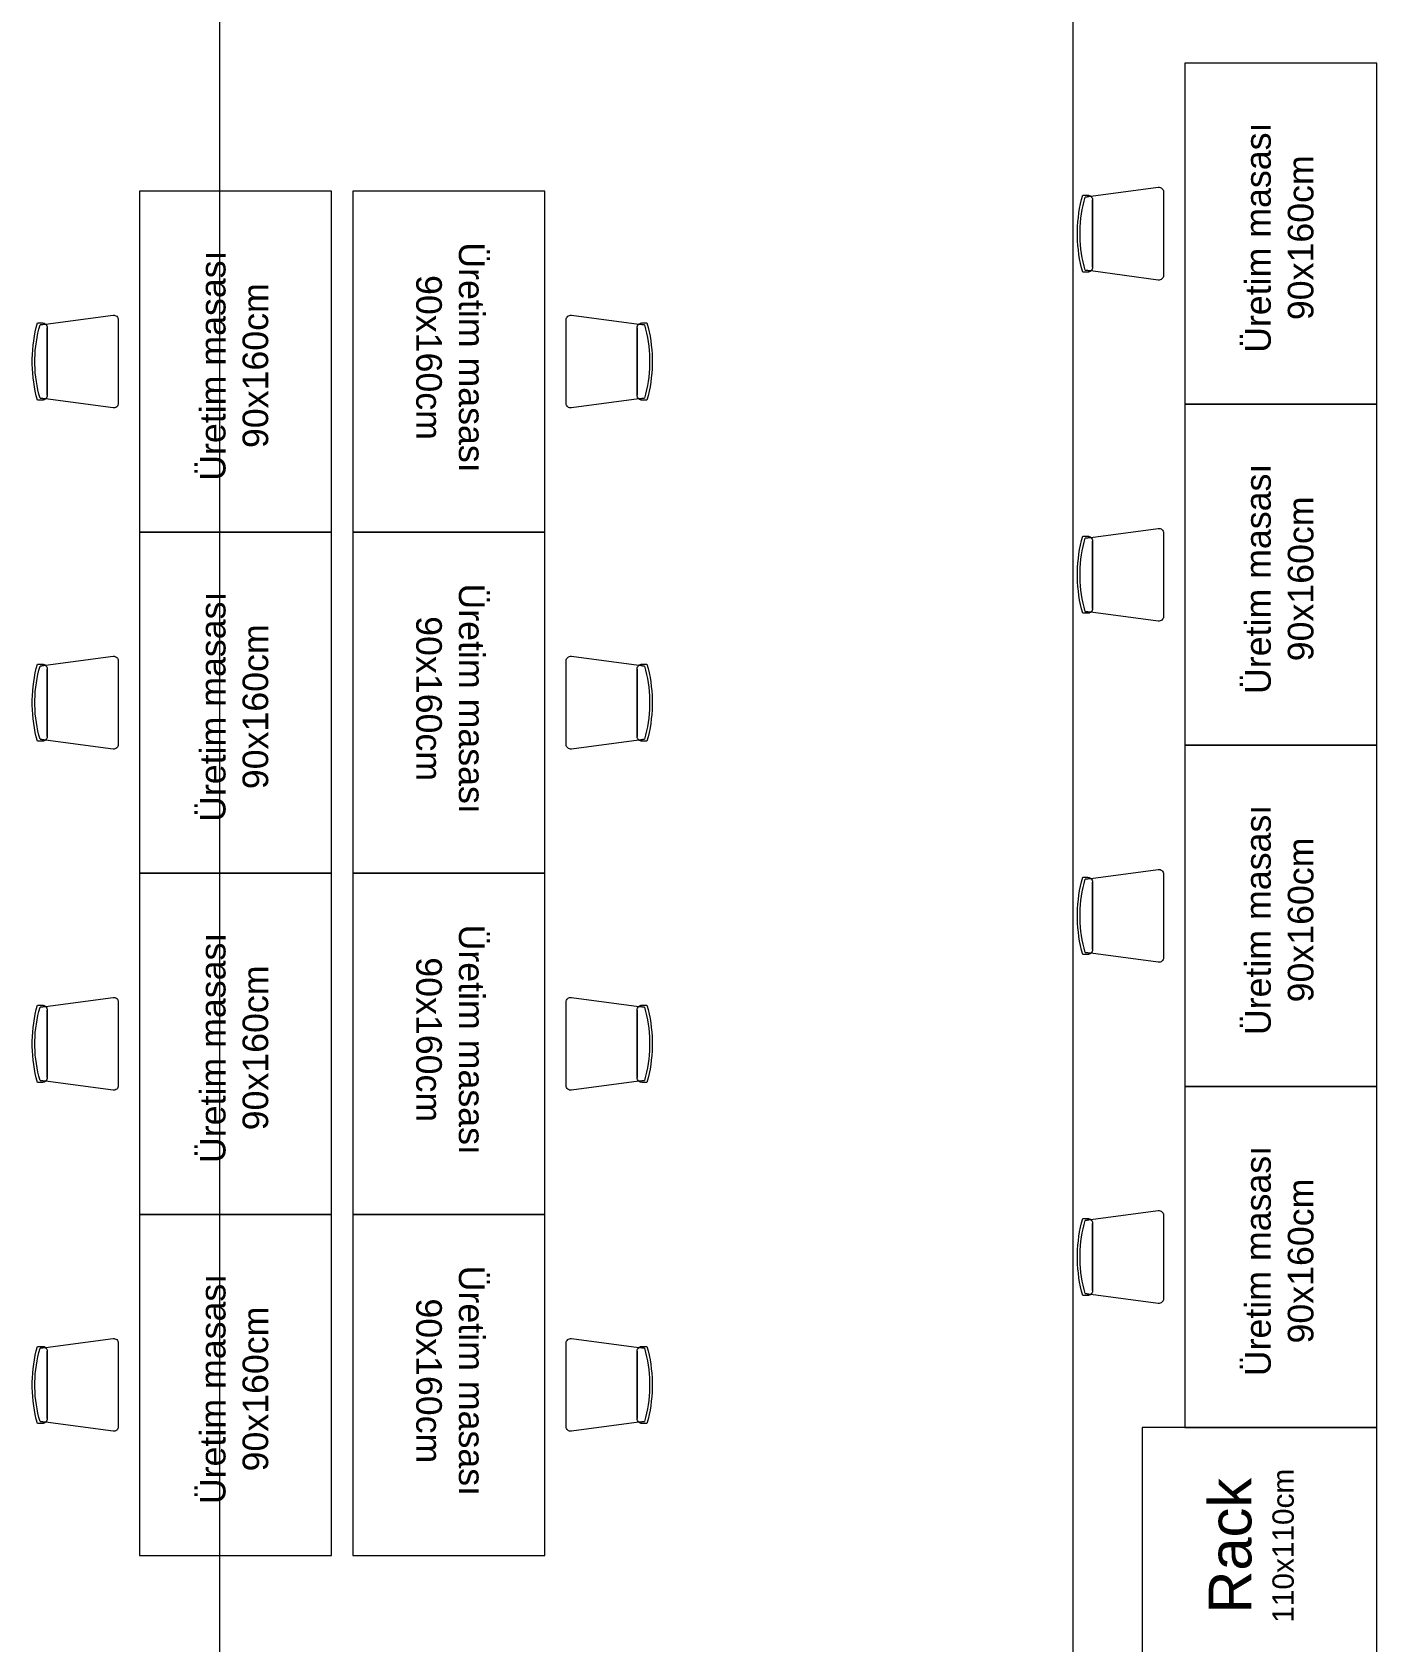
# Model space of a CAD drawing. Header units: centimetres. Extents: x 405464 to 563355, y 50011 to 66875.
# Drawn here: x 507500 to 508131, y 55566 to 56321 of the extents above; entities that cross this region are included whole.
import ezdxf
from ezdxf.enums import TextEntityAlignment as Align

# ---------------------------------------------------------------- set-up
doc = ezdxf.new("R2010")
doc.units = ezdxf.units.CM
doc.linetypes.add('DASHDOT', pattern=[25.4, 12.7, -6.35, 0, -6.35])
doc.linetypes.add('HIDDEN', pattern=[9.525, 6.35, -3.175])
doc.layers.get('0').update_dxf_attribs({"lineweight": 9})
for name, color, linetype, lineweight in [('0-KRCN-MİMARİ-220526', 8, 'Continuous', 9), ('A_Aks', 30, 'DASHDOT', 9), ('TF_Cihaz', 20, 'Continuous', 13), ('TF_Mobilya', 142, 'Continuous', 9)]:
    doc.layers.add(name, color=color, linetype=linetype, lineweight=lineweight)
doc.layers.add('TF_Cihaz_yazı', color=5, linetype='Continuous')
doc.styles.add('MP_KAPI_POZ', font='arial.ttf')

# ---------------------------------------------------------------- blocks, each defined once
blk = doc.blocks.new('a_aks')
at = {"layer": 'A_Aks', "color": 8, "ltscale": 200}
for p, q in [((3230, 5308.05), (3230, -831.11)), ((3630, 5308.05), (3630, -831.11))]:
    blk.add_line(p, q, dxfattribs=at)
blk = doc.blocks.new('mimari_yeni_durum')
at = {"layer": 'A_Aks', "color": 8}
blk.add_blockref('a_aks', (0, 0), dxfattribs=at)
blk = doc.blocks.new('sandalye')
at = {"color": 8, "linetype": 'Continuous'}
for p, q in [((-355.7, 180.9), (-378.7, 180.9)), ((-366.5, 171.7), (-340.6, 175.2)), ((-340.6, 175.2), (-366.5, 171.7)), ((-24.3, 217.5), (-340.6, 175.2)), ((-332.8, -157.9), (-332.8, 157.9)), ((-332.8, 157.9), (-332.8, -157.9)), ((0, -196.2), (0, 196.2)), ((-378.7, -180.9), (-355.7, -180.9)), ((-340.6, -175.2), (-366.5, -171.7)), ((-366.5, -171.7), (-340.6, -175.2)), ((-340.6, -175.2), (-24.3, -217.5))]:
    blk.add_line(p, q, dxfattribs=at)
at = {"color": 8, "linetype": 'HIDDEN', "ltscale": 5}
blk.add_line((-403.2, 12.3), (-403.2, -12.3), dxfattribs=at)
at = {"color": 8, "linetype": 'Continuous'}
for centre, radius, start, end in [((276, 0), 679.3, 164.55635, 178.96555), ((222.2, 0), 613.2, 163.7398, 178.85401), ((222.2, 0), 613.2, 163.7398, 178.85401), ((-355.7, 157.9), 23, 48.67066, 90), ((-355.7, 157.9), 23, 0, 48.67066), ((-355.7, 157.9), 23, 0, 48.67066), ((-21.5, 196.2), 21.5, 360, 97.62396), ((276, 0), 679.3, 181.03445, 195.44365), ((222.2, 0), 613.2, 181.14599, 196.2602), ((222.2, 0), 613.2, 181.14599, 196.2602), ((-355.7, -157.9), 23, 270, 311.32934), ((-355.7, -157.9), 23, 311.32934, 360), ((-355.7, -157.9), 23, 311.32934, 360), ((-21.5, -196.2), 21.5, 262.37604, 0)]:
    blk.add_arc(centre, radius, start, end, dxfattribs=at)
at = {"color": 8, "linetype": 'HIDDEN', "ltscale": 5}
for centre, radius, start, end in [((276, 0), 679.3, 178.96555, 181.03445), ((276, 0), 679.3, 178.96555, 181.03445), ((222.2, 0), 613.2, 178.85401, 181.14599), ((222.2, 0), 613.2, 178.85401, 181.14599)]:
    blk.add_arc(centre, radius, start, end, dxfattribs=at)
blk = doc.blocks.new('A$C9e52caec')
at = {"layer": 'TF_Cihaz', "color": 8}
blk.add_lwpolyline([(3772.5, 3294), (3772.5, 3404), (3662.5, 3404), (3662.5, 3294)], close=True, dxfattribs=at)
at = {"layer": 'TF_Mobilya', "color": 8}
for points in [[(3772.5, 4044), (3682.5, 4044), (3682.5, 3884), (3772.5, 3884)], [(3282.5, 3984), (3192.5, 3984), (3192.5, 3824), (3282.5, 3824)], [(3292.5, 3824), (3382.5, 3824), (3382.5, 3984), (3292.5, 3984)], [(3772.5, 3884), (3682.5, 3884), (3682.5, 3724), (3772.5, 3724)], [(3282.5, 3824), (3192.5, 3824), (3192.5, 3664), (3282.5, 3664)], [(3292.5, 3664), (3382.5, 3664), (3382.5, 3824), (3292.5, 3824)], [(3772.5, 3724), (3682.5, 3724), (3682.5, 3564), (3772.5, 3564)], [(3282.5, 3664), (3192.5, 3664), (3192.5, 3504), (3282.5, 3504)], [(3292.5, 3504), (3382.5, 3504), (3382.5, 3664), (3292.5, 3664)], [(3772.5, 3564), (3682.5, 3564), (3682.5, 3404), (3772.5, 3404)], [(3282.5, 3504), (3192.5, 3504), (3192.5, 3344), (3282.5, 3344)], [(3292.5, 3344), (3382.5, 3344), (3382.5, 3504), (3292.5, 3504)]]:
    blk.add_lwpolyline(points, close=True, dxfattribs=at)
at = {"color": 8}
blk.add_blockref('mimari_yeni_durum', (0, 0), dxfattribs=at)
at = {"xscale": -0.1000000000000003, "yscale": 0.1000000000000003, "zscale": 0.1000000000000002, "rotation": 180}
for p in [(3672.5, 3964), (3182.5, 3904), (3672.5, 3804), (3182.5, 3744), (3672.5, 3644), (3182.5, 3584), (3672.5, 3484), (3182.5, 3424)]:
    blk.add_blockref('sandalye', p, dxfattribs=at)
at = {"xscale": -0.1000000000000001, "yscale": 0.1000000000000001, "zscale": 0.1}
for p in [(3392.5, 3904), (3392.5, 3744), (3392.5, 3584), (3392.5, 3424)]:
    blk.add_blockref('sandalye', p, dxfattribs=at)
at = {"layer": 'TF_Cihaz_yazı', "color": 8, "style": 'MP_KAPI_POZ'}
for s, height, p in [('110x110cm', 10, (3728.58, 3348.56)), ('Rack', 20, (3703.73, 3348.56))]:
    blk.add_text(s, height=height, rotation=90, dxfattribs=at).set_placement(p, align=Align.MIDDLE_CENTER)
at = {"layer": 'TF_Mobilya', "color": 8, "style": 'MP_KAPI_POZ'}
for s, rotation, p in [('Üretim masası', 90, (3716.79, 3962.09)), ('90x160cm', 90, (3736.79, 3962.09)), ('Üretim masası', 270, (3348.21, 3905.91)), ('Üretim masası', 90, (3226.79, 3902.09)), ('90x160cm', 270, (3328.21, 3905.91)), ('90x160cm', 90, (3246.79, 3902.09)), ('Üretim masası', 90, (3716.79, 3802.09)), ('90x160cm', 90, (3736.79, 3802.09)), ('Üretim masası', 270, (3348.21, 3745.91)), ('Üretim masası', 90, (3226.79, 3742.09)), ('90x160cm', 270, (3328.21, 3745.91)), ('90x160cm', 90, (3246.79, 3742.09)), ('Üretim masası', 90, (3716.79, 3642.09)), ('90x160cm', 90, (3736.79, 3642.09)), ('Üretim masası', 90, (3226.79, 3582.09)), ('Üretim masası', 270, (3348.21, 3585.91)), ('90x160cm', 90, (3246.79, 3582.09)), ('90x160cm', 270, (3328.21, 3585.91)), ('Üretim masası', 90, (3716.79, 3482.09)), ('90x160cm', 90, (3736.79, 3482.09)), ('Üretim masası', 90, (3226.79, 3422.09)), ('Üretim masası', 270, (3348.21, 3425.91)), ('90x160cm', 90, (3246.79, 3422.09)), ('90x160cm', 270, (3328.21, 3425.91))]:
    blk.add_text(s, height=12, rotation=rotation, dxfattribs=at).set_placement(p, align=Align.MIDDLE_CENTER)

msp = doc.modelspace()

# ---------------------------------------------------------------- block references
at = {"layer": '0-KRCN-MİMARİ-220526', "rotation": 359.999999999997}
msp.add_blockref('A$C9e52caec', (504358.27, 52262.37, 74), dxfattribs=at)

doc.saveas('drawing.dxf')
